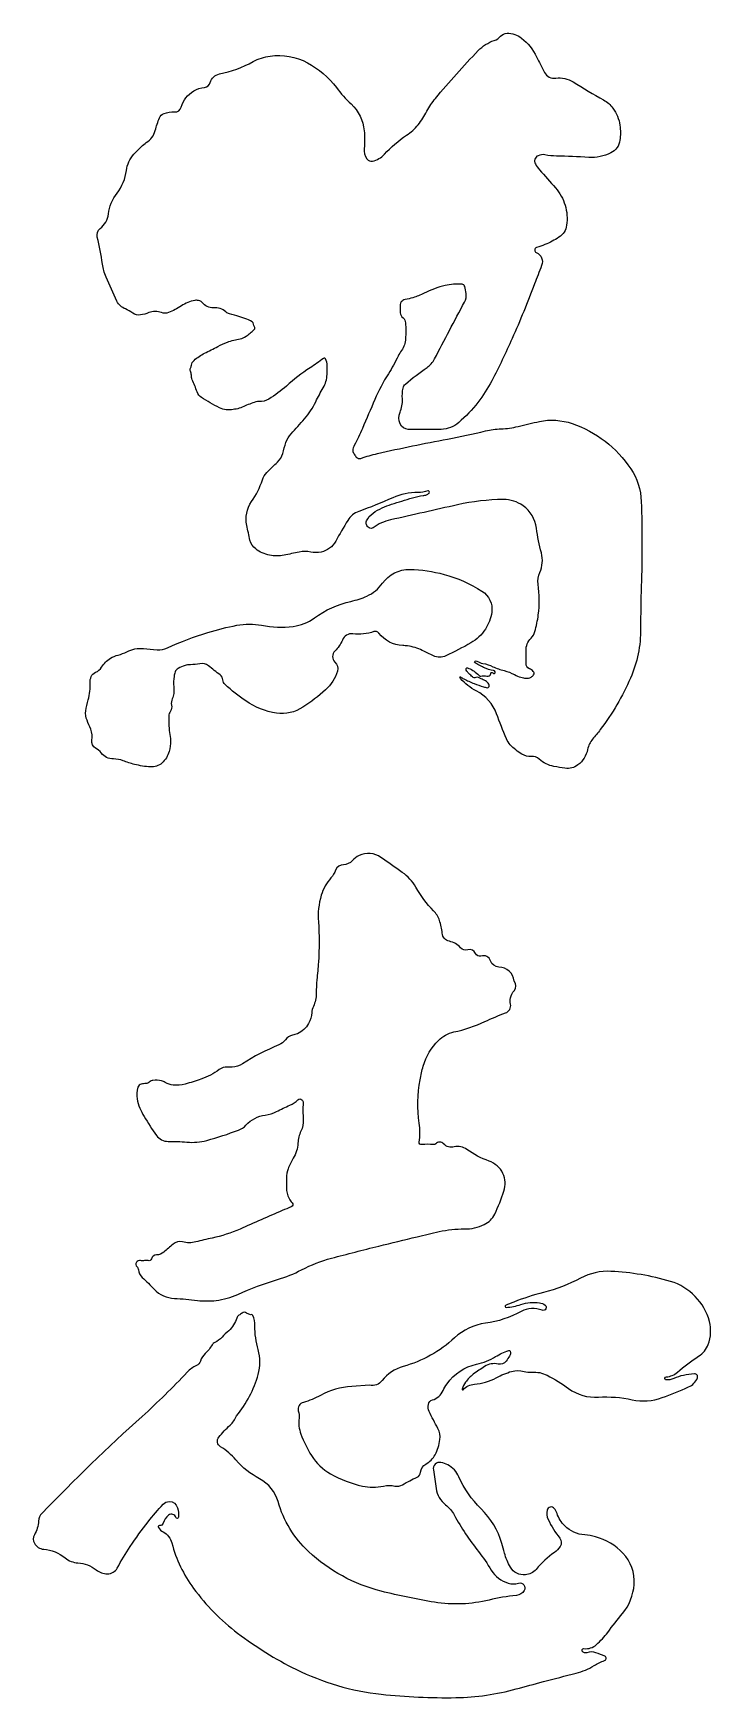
# Model space of a CAD drawing. Extents: x 2157 to 2659, y 857 to 1630.
# Drawn here: x 2493.3 to 2648, y 858.2 to 1238.7 of the extents above; entities that cross this region are included whole.
import ezdxf

# ---------------------------------------------------------------- set-up
doc = ezdxf.new("R2010")
doc.units = 0
doc.header["$MEASUREMENT"] = 0
doc.layers.add('描边', color=1, linetype='Continuous')

msp = doc.modelspace()

# ---------------------------------------------------------------- linework, layer by layer
at = {"layer": '描边'}
for points in [[(2537.57, 1174.76, 0.237556), (2534.9, 1175.91, -0.089055), (2533.4, 1176.09, -0.1478), (2532.16, 1176.92, 0.166638), (2531.05, 1177.61, 0.104377), (2530.23, 1177.62, 0.095813), (2527.15, 1176.38, -0.047482), (2524.19, 1174.84, -0.19503), (2522.62, 1174.84, 0.19503), (2519.72, 1174.84, -0.055743), (2517.82, 1174.3, -0.197425), (2516.04, 1174.72, 0.050378), (2514.36, 1175.67, -0.076936), (2513.25, 1176.38, -0.101081), (2512.44, 1177.45, -0.011061), (2509.96, 1182.98, -0.06608), (2509.14, 1185.94, 0.026724), (2507.96, 1192.1, -0.293622), (2508.62, 1194.05, 0.195793), (2510.49, 1197.39, -0.134531), (2512.46, 1202.13, 0.135614), (2514.6, 1207.33, -0.158747), (2516.33, 1211.05, -0.007698), (2518.03, 1212.8, -0.057773), (2519.15, 1213.7, 0.191136), (2521.19, 1216.47, -0.033425), (2522.16, 1219.38, -0.210255), (2523.2, 1220.37, -0.105009), (2525.57, 1220.71, 0.3545), (2527.13, 1221.81, -0.194106), (2530, 1225.52, -0.103362), (2532.44, 1226.34, 0.304318), (2533.77, 1227.47, -0.28092), (2535.85, 1229.41, 0.074013), (2543.55, 1232.22, -0.090054), (2547.42, 1233.5, -0.159742), (2555.95, 1231.96, -0.107616), (2562.57, 1226.28, 0.041419), (2565.91, 1222.55, -0.180611), (2568.91, 1216.43, -0.049089), (2568.91, 1212.38, 0.180661), (2569.55, 1209.97, 0.29903), (2570.81, 1209.48, 0.157844), (2573.52, 1211.03, -0.063119), (2578.61, 1215.4, 0.077567), (2581.23, 1217.77, 0.050566), (2583.24, 1220.86, -0.054261), (2585.2, 1223.82, -0.017714), (2594.96, 1234.74, -0.121437), (2598.61, 1237.06, 0.129914), (2600.07, 1238.02, -0.204858), (2601.53, 1238.7, -0.176592), (2604.86, 1237.6, -0.113745), (2608.27, 1233.35, 0.010138), (2610.11, 1229.73, 0.315037), (2612.67, 1228.44, -0.177156), (2616.63, 1227.59, 0.012754), (2623.6, 1223.46, -0.106279), (2625.72, 1221.59, -0.126532), (2627.32, 1217.66, -0.067194), (2627.32, 1214.23, -0.249089), (2625.24, 1211.34, -0.132749), (2620.18, 1210.33, 0.013478), (2612.86, 1210.63, -0.044223), (2610.17, 1210.91, 0.156569), (2608.62, 1210.72, 0.437328), (2608, 1208.83, 0.055593), (2608.95, 1207.5, -0.003582), (2612.62, 1203.35, -0.105938), (2614.8, 1199.41, -0.109197), (2615.15, 1194.8, -0.218109), (2613.4, 1192.06, -0.04402), (2610.2, 1190.38, -0.024885), (2608.28, 1189.69, 0.694049), (2608.21, 1188.6, -0.400883), (2609.44, 1185.61, 0.00324), (2607.81, 1181.39, -0.014157), (2602.7, 1168.89, -0.016567), (2598.04, 1159.24, -0.044226), (2594.87, 1154.32, -0.04808), (2590.5, 1149.69, -0.17651), (2586.51, 1148.14, -0.009917), (2578.99, 1148.14, -0.293842), (2577.09, 1149.42, -0.206758), (2577.09, 1152.06, 0.116467), (2577.63, 1155.1, -0.060306), (2577.79, 1157.58, -0.17326), (2578.32, 1158.49, -0.022093), (2583.26, 1162.3, 0.120434), (2584.97, 1164.24, -0.002766), (2591.83, 1177.24, 0.150627), (2592.21, 1179.2, 0.051946), (2591.86, 1180.84, 0.302189), (2591.26, 1181.32, 0.078286), (2587.39, 1181.03, 0.061358), (2582.59, 1179.26, -0.046596), (2580.04, 1178.24, -0.030928), (2578.25, 1177.83, 0.200165), (2577.39, 1177.29, 0.123251), (2577.16, 1176.69, 0.062489), (2577.16, 1174.78, 0.188299), (2577.78, 1173.64, -0.20555), (2578.36, 1172.49, -0.029201), (2578.36, 1168.88, -0.137653), (2577.43, 1166.19, 0.038781), (2576.69, 1164.92, -0.028401), (2574.43, 1160.86, 0.039645), (2571.33, 1154.97, 0.001276), (2568.51, 1148.36, -0.024373), (2566.65, 1144.49, 0.101778), (2566.3, 1143.34, 0.158977), (2566.4, 1142.88, 0.005188), (2566.89, 1142.08, 0.168451), (2567.59, 1141.52, 0.173778), (2568.18, 1141.52, -0.029838), (2571.95, 1142.62, -0.010613), (2587.96, 1145.92, 0.014762), (2596.62, 1147.79, -0.052293), (2600.17, 1148.27, 0.054309), (2604.06, 1148.83, -0.010809), (2608.92, 1149.95, -0.135004), (2616.38, 1149.49, -0.164484), (2629.78, 1139.16, -0.139613), (2632.19, 1131.67, -0.016635), (2632.19, 1112.28, 0.00942), (2632.05, 1102.64, -0.103578), (2629.72, 1091.28, -0.060678), (2622.83, 1079.51, -0.012351), (2621.09, 1077.34, 0.124951), (2619.94, 1074.97, -0.180641), (2617.72, 1071.44, -0.201595), (2614.77, 1070.67, -0.011141), (2612.26, 1071.09, -0.136992), (2608.88, 1072.76, 0.206681), (2607.05, 1073.37, -0.159131), (2604.92, 1073.88, -0.069415), (2602.27, 1076.05, -0.08645), (2601.41, 1077.39, -0.012938), (2599.15, 1083.12, 0.189654), (2594.52, 1088.36, -0.097114), (2590.92, 1091.19, -0.144958), (2590.78, 1091.48, -0.637169), (2590.91, 1091.56, 0.019108), (2591.67, 1091.12, 0.027179), (2594, 1090.04, 0.024179), (2596.16, 1089.3, 0.009033), (2596.98, 1089.08, 0.388193), (2597.44, 1089.33, 0.224463), (2597.37, 1089.92, 0.133721), (2596.58, 1090.66, 0.015476), (2595.61, 1091.15, 0.008919), (2595.04, 1091.4, 0.198956), (2594.42, 1091.4, -0.299852), (2593.63, 1091.55, -0.0072), (2592.89, 1092.29, -0.005638), (2592.33, 1092.88, -0.183798), (2592.17, 1093.27, -0.094753), (2592.21, 1093.48, -0.391916), (2592.48, 1093.61, -0.073313), (2593.71, 1093.05, -0.046768), (2594.83, 1092.17, -0.015303), (2595.15, 1091.84, 0.315255), (2595.58, 1091.75, -0.130933), (2596.07, 1091.82, 0.032349), (2597.2, 1091.75, 0.23175), (2597.68, 1091.99, 0.145249), (2597.8, 1092.31, -0.697426), (2598.31, 1092.45, 0.829972), (2598.83, 1092.71, 0.30927), (2598.47, 1093.02, -0.085644), (2596.19, 1093.68, -0.01482), (2595.03, 1094.29, -0.010163), (2594.26, 1094.74, -0.558169), (2594.26, 1095.16, -0.283558), (2594.67, 1095.16, 0.093458), (2596.02, 1094.64, -0.067372), (2598.32, 1093.89, 0.053575), (2600.87, 1092.99, -0.064586), (2603.23, 1092.09, 0.053111), (2604.71, 1091.48, 0.037332), (2605.82, 1091.25, 0.173145), (2607.05, 1091.51, 0.105138), (2607.61, 1092.05, 0.366936), (2607.52, 1092.83, 0.082901), (2606.64, 1093.43, -0.297938), (2605.87, 1094.66, 0.009006), (2605.87, 1097.53, -0.201697), (2607.02, 1100.42, 0.126415), (2607.89, 1101.91, 0.036296), (2608.68, 1105.75, 0.068594), (2608.63, 1112.72, -0.144034), (2609.02, 1115.43, 0.175228), (2609.38, 1119.89, -0.034051), (2608.25, 1125.55, 0.206405), (2605.2, 1130.68, 0.160246), (2600.71, 1132.11, 0.053247), (2590.23, 1130.9, 0.000382), (2574.94, 1127.45, 0.100757), (2570.93, 1125.65, -0.322771), (2570.01, 1125.65, -0.129007), (2569.42, 1126.37, -0.220038), (2569.42, 1127.2, -0.135796), (2570.96, 1129.02, -0.076013), (2575.17, 1131.03, 0.001448), (2579.92, 1132.49, -0.04378), (2582.37, 1133.02, 0.051603), (2583.16, 1133.2, 0.12737), (2583.74, 1133.59, 0.77817), (2583.42, 1134.07, -0.090474), (2581.23, 1133.72, 0.112179), (2575.42, 1132.52, -0.021267), (2567.66, 1129.37, 0.171615), (2565.18, 1127.35, 0.011158), (2562.4, 1122.57, -0.217108), (2559.08, 1120.11, -0.106287), (2556.69, 1120.11, 0.106287), (2554.06, 1120.11, -0.00219), (2550.6, 1119.38, -0.101861), (2547.32, 1119.38, -0.108785), (2544.13, 1120.8, -0.179824), (2542.83, 1122.79, -0.003454), (2542.09, 1126.19, -0.207195), (2543.19, 1131.63, 0.073716), (2545.65, 1136.58, -0.115179), (2546.69, 1138.3, -0.013201), (2549.12, 1140.66, 0.144471), (2550.3, 1142.64, -0.019238), (2551.04, 1145.15, -0.10338), (2552.22, 1147.13, 0.00623), (2555.26, 1150.54, 0.066228), (2557.85, 1154.46, -0.018469), (2559.55, 1157.67, 0.119453), (2560.44, 1160.68, 0.01494), (2560.48, 1162.75, 0.119547), (2560.1, 1164.27, 0.458899), (2559.65, 1164.37, -0.013593), (2556.55, 1162.2, 0.037168), (2551.16, 1158.06, -0.046262), (2547.14, 1155.08, -0.154973), (2544.88, 1154.53, 0.094616), (2544.16, 1154.44, 0.031742), (2541.39, 1153.36, -0.09271), (2538.61, 1152.65, -0.032571), (2537.37, 1152.65, -0.100507), (2535.85, 1153.07, -0.028242), (2531.75, 1155.43, -0.165512), (2530.75, 1156.71, 0.018425), (2529.66, 1159.5, -0.10414), (2529.44, 1160.55, 0.115819), (2529.23, 1161.45, -0.231933), (2529.23, 1162.13, 0.0762), (2529.44, 1162.79, -0.174043), (2530.06, 1163.93, -0.069672), (2532.47, 1165.55, 0.01298), (2535.47, 1167.1, -0.041468), (2537.67, 1168.08, -0.03667), (2540.6, 1168.87, 0.10055), (2541.92, 1169.42, 0.045744), (2543.8, 1170.95, 0.366844), (2543.86, 1171.59, -0.149075), (2543.66, 1172.21, 0.268599), (2543.34, 1172.73, 0.067069), (2539.86, 1174.08, -0.027571), (2537.57, 1174.76, 4.947789)], [(2531.38, 1094.56, -0.032763), (2529.21, 1094.35, 0.068847), (2527.99, 1094.15, 0.04279), (2526.44, 1093.51, 0.198082), (2525.74, 1092.69, 0.037859), (2525.49, 1091.67, 0.060769), (2525.4, 1089.31, -0.040279), (2525.4, 1087.75, -0.091713), (2525.08, 1086.57, 0.168849), (2524.91, 1085.1, -0.208471), (2524.65, 1083.72, 0.157102), (2524.3, 1082.55, -0.011976), (2524.3, 1080.92, 0.054664), (2524.48, 1078.81, -0.047867), (2524.66, 1076.99, -0.065482), (2524.35, 1074.51, -0.149139), (2522.71, 1071.86, -0.199047), (2520.09, 1070.97, -0.045328), (2516.44, 1071.55, -0.033151), (2513.86, 1072.38, 0.097127), (2511.65, 1072.8, -0.235118), (2508.85, 1074.16, 0.10675), (2507.56, 1075.26, -0.330589), (2506.7, 1077.07, 0.145041), (2506.47, 1079.59, 0.008032), (2505.61, 1081.65, -0.141127), (2505.33, 1083.77, -0.030287), (2505.87, 1086.32, 0.078857), (2506.32, 1090.24, -0.111024), (2506.56, 1091.62, -0.196316), (2507.57, 1092.62, 0.156222), (2508.93, 1093.79, -0.116613), (2510.96, 1095.81, -0.077733), (2512.73, 1096.56, 0.060253), (2514.71, 1097.31, -0.148304), (2518.49, 1098.03, 0.010558), (2521.6, 1097.77, 0.124924), (2523.97, 1098.21, -0.035574), (2533.22, 1101.72, -0.024468), (2539.83, 1103.36, -0.09717), (2545.48, 1103.36, 0.079842), (2552.69, 1103.11, 0.127265), (2557.54, 1105.04, -0.102904), (2565.88, 1108.83, 0.049202), (2569.54, 1110.04, 0.135897), (2573.1, 1112.96, -0.24978), (2579.34, 1116.12, -0.061478), (2587.14, 1114.99, -0.073725), (2595.79, 1111.19, -0.294968), (2598.04, 1106.35, -0.109643), (2596.59, 1102.46, -0.121117), (2593.26, 1099.32, -0.017546), (2587.58, 1096.37, -0.225786), (2584.74, 1096.37, -0.003445), (2582.19, 1097.61, 0.082409), (2578.79, 1098.64, 0.02446), (2577.74, 1098.72, -0.227256), (2572.26, 1101.56, 0.326722), (2571.13, 1101.9, -0.117613), (2566.34, 1101.4, 0.342943), (2563.92, 1099.98, -0.10475), (2562.23, 1097.45, 0.421004), (2562.23, 1094.95, -0.275482), (2562.78, 1092.89, -0.141467), (2560.09, 1088.6, -0.037096), (2554.93, 1084.63, -0.184004), (2548.88, 1083.29, -0.11516), (2541.87, 1086.05, -0.033344), (2537.13, 1089.81, -0.202128), (2536.63, 1090.89, 0.231242), (2536.04, 1092, -0.017398), (2533.34, 1094.1, 0.236907), (2531.38, 1094.56, 5.073807)], [(2603.19, 1022.02, 0.364966), (2599.67, 1025.21, -0.309863), (2597.77, 1026.62, 0.403102), (2595.56, 1027.75, -0.389237), (2594.33, 1028.34, 0.392898), (2592.6, 1029.16, -0.297297), (2590.9, 1029.63, 0.161845), (2588.37, 1031.11, -0.330575), (2586.72, 1032.97, 0.060189), (2586.11, 1035.89, 0.111876), (2584.77, 1038.08, -0.064036), (2580.7, 1043.49, 0.111106), (2577.62, 1046.87, -0.000349), (2572.73, 1050.3, 0.270002), (2567.77, 1050.72, 0.102347), (2566.17, 1049.52, -0.217873), (2564.2, 1048.63, 0.315023), (2562.39, 1047.39, -0.092473), (2561.32, 1045.62, 0.109869), (2559.11, 1041.65, 0.090842), (2558.45, 1035.56, -0.036731), (2558.45, 1026.37, -0.005199), (2558.11, 1022.31, 0.021834), (2557.96, 1019.18, -0.10421), (2557.31, 1016.22, 0.083944), (2556.94, 1014.8, -0.103348), (2556.19, 1012.31, -0.167409), (2553.65, 1009.99, -0.054638), (2552.54, 1009.65, 0.190467), (2550.92, 1008.62, -0.138484), (2549.4, 1007.42, 0.042838), (2541.1, 1003.12, -0.126352), (2538.78, 1002.37, -0.030367), (2537.69, 1002.37, 0.178961), (2535.79, 1001.8, -0.079001), (2531.64, 999.59, -0.016953), (2528.03, 998.48, -0.092064), (2525.31, 998.25, -0.10378), (2523.47, 998.84, 0.070897), (2522.61, 999.18, 0.081345), (2520.67, 999.32, 0.175912), (2519.89, 998.95, -0.192373), (2519.07, 998.6, 0.057716), (2517.99, 998.45, 0.24968), (2517.23, 997.74, 0.135079), (2517.05, 995.06, 0.086757), (2518.63, 991.07, 0.014328), (2521.46, 986.74, 0.251923), (2524.14, 985.37, -0.030785), (2528.42, 985.21, 0.091795), (2532.94, 985.59, 0.023339), (2540.21, 987.94, 0.119472), (2541.91, 989.09, -0.18146), (2546.33, 991.37, 0.094142), (2548.87, 992.17, -0.022257), (2551.95, 993.65, 0.096817), (2553.79, 994.9, -0.416699), (2554.68, 994.9, -0.209372), (2554.96, 994.18, 0.025519), (2554.99, 990.37, -0.125667), (2554.47, 987.71, 0.098976), (2553.79, 984.98, -0.127535), (2552.7, 981.5, 0.047692), (2551.53, 979.12, 0.100896), (2551.17, 976.98, -0.018837), (2551.17, 974.78, 0.131831), (2551.74, 972.31, 0.063656), (2552.45, 971.3, -0.527228), (2552.24, 970.38, 0.009027), (2550.19, 969.55, 0.002682), (2540.56, 965.33, -0.052012), (2534.18, 963.26, 0.010008), (2530.46, 962.39, -0.125626), (2527.4, 962.39, 0.244648), (2525.25, 961.89, 0.001601), (2523.15, 960.07, -0.174473), (2521.46, 959.42, 0.335139), (2520.31, 958.5, -0.424807), (2519.6, 958.1, 0.145038), (2518.7, 958.1, -0.145038), (2517.83, 958.1, 0.772667), (2517.01, 956.73, -0.16946), (2517.34, 956.03, 0.183395), (2518.23, 954.24, -0.016135), (2520.96, 951.55, 0.192704), (2525.56, 949.46, -0.018855), (2530.81, 949.01, 0.061408), (2535.07, 949.01, 0.074711), (2540.06, 950.4, -0.032663), (2549.12, 953.77, 0.048357), (2554.6, 956, -0.056171), (2561.43, 958.66, -0.003774), (2572.24, 961.44, -0.003047), (2581, 963.56, -0.001747), (2586.03, 964.73, -0.058726), (2591.79, 965.36, 0.114242), (2596.34, 966.36, 0.171607), (2598.72, 968.74, 0.032356), (2600.83, 974, 0.192449), (2600.57, 978.05, 0.200581), (2597.42, 980.87, -0.073897), (2592.36, 983.52, 0.222189), (2589.45, 984.09, -0.271697), (2587.05, 984.8, 0.432557), (2585.25, 984.8, -0.246212), (2584.75, 984.62, 0.074705), (2582.09, 984.62, -0.500642), (2581.48, 985.22, 0.068464), (2581.48, 989.5, -0.078273), (2581.68, 999.44, -0.025181), (2582.4, 1002.58, -0.128904), (2585.87, 1008.46, -0.143298), (2589.41, 1010.39, 0.05634), (2596.47, 1012.76, -0.021663), (2601.19, 1014.73, 0.372276), (2602.33, 1016.76, -0.103093), (2602.33, 1018.2, -0.130756), (2603.14, 1019.81, 0.364788), (2603.19, 1022.02, 2.85591)], [(2570.13, 929.61), (2566.06, 929.33, 0.118316), (2558.9, 927.28, -0.064028), (2555.03, 925.7, 0.177994), (2554.03, 925, 0.243237), (2553.87, 923.75, -0.121711), (2554.04, 922.09, 0.124881), (2554.45, 918.43, 0.05053), (2556.89, 913.53, 0.123939), (2561.23, 909.38, 0.073811), (2568.5, 906.57, 0.111136), (2573.33, 906.57, -0.111136), (2575.91, 906.57, 0.196544), (2577.68, 906.87, -0.035682), (2580.98, 908.6, 0.273227), (2581.8, 909.74, -0.248577), (2583, 911.58, 0.145703), (2585.11, 913.72, 0.09034), (2586.21, 917.19, 0.158686), (2585.73, 919.75, -0.017847), (2583.77, 923.64, -0.152285), (2583.57, 925.22, -0.284591), (2584.48, 926.25, 0.217422), (2586.94, 928.39, -0.046623), (2587.84, 929.96, -0.188682), (2594.59, 934.43, 0.08432), (2598.93, 936.17, -0.057953), (2601.91, 937.55, -0.397546), (2602.23, 937.4, -0.237827), (2602.12, 936.3, -0.020176), (2601.34, 935.15, -0.295017), (2599.5, 934.46, 0.200317), (2596.42, 933.91, 0.013575), (2593.82, 932.12, 0.088443), (2592.06, 930.29, 0.060013), (2591.27, 928.74, 0.828365), (2591.52, 928.6, -0.193862), (2594.07, 929.87, 0.102891), (2599.08, 931.34, -0.050041), (2602.59, 932.79, -0.146336), (2605.42, 932.79, 0.093742), (2607.24, 932.6, -0.141213), (2610.68, 931.91, -0.037815), (2615.61, 928.86, 0.174872), (2622.4, 926.89, -0.068556), (2630.12, 926.32, 0.140971), (2636.96, 926.8, 0.01569), (2643, 929.22, 0.19984), (2645.01, 931.31, 0.553406), (2644.32, 932.23, 0.031357), (2641.83, 931.87, 0.056498), (2639.61, 931.13, -0.13417), (2637.86, 930.84, -0.447279), (2637.58, 931.23, -0.335485), (2637.94, 931.54, 0.166989), (2640.45, 932.58, -0.039364), (2645.3, 936.24, 0.161311), (2647.49, 938.94, 0.156121), (2647.76, 944.18, 0.262231), (2638.87, 953.35, 0.060481), (2625.27, 955.65, 0.133813), (2618.34, 954.11, -0.059102), (2609.86, 950.84, 0.032795), (2603.06, 948.63, 0.009184), (2601.22, 947.85, 0.831637), (2601.32, 947.43, 0.068086), (2604.69, 948.07, -0.115692), (2608.94, 948.46, -0.124219), (2610.23, 947.94, -0.88203), (2609.57, 946.76, 0.223933), (2604.78, 946.48, -0.09175), (2596.6, 943.8, 0.155762), (2589.55, 940.46, -0.121953), (2577.8, 933.91, 0.165699), (2573.02, 930.68, -0.291267), (2570.13, 929.61, -24.303933)], [(2539.77, 922.59, 0.098869), (2544.71, 932.08, 0.142257), (2544.71, 937.76, -0.071235), (2543.94, 943.23, 0.091984), (2543.51, 945.58, 0.380066), (2543.14, 945.77, -0.124173), (2542.79, 945.77, -0.100462), (2542.05, 946.13, 0.335605), (2541.06, 946.13, -0.023183), (2540.3, 945.61, 0.18255), (2539.81, 944.97, -0.13664), (2537.98, 942.09, 0.018304), (2536.44, 940.59, -0.092529), (2534.8, 939.41, 0.149018), (2534.19, 938.86, -0.066158), (2532.62, 936.89, 0.120003), (2531.5, 935.14, -0.204736), (2530.6, 934.13, 0.095566), (2528.5, 932.61, -0.020286), (2518.21, 922.51, 0.016822), (2495.34, 900.37, 0.176568), (2494.53, 898.57, -0.111096), (2493.6, 895.43, 0.261511), (2493.6, 893.49, 0.24711), (2495.71, 892.13, -0.149299), (2500.6, 890.14, 0.157932), (2503.51, 889.01, -0.153617), (2507.72, 887.42, 0.164208), (2510.28, 886.51, 0.277567), (2512.5, 887.8, -0.019067), (2515.48, 892.75, -0.023107), (2519.57, 898.42, -0.017339), (2522.98, 902.42, -0.213116), (2524.41, 903.04, -0.334164), (2526.27, 901.62, -0.077319), (2526.52, 899.47, -0.836522), (2525.92, 899.39, 0.515607), (2524.25, 899.91, 0.161514), (2523, 898.09, -0.366939), (2522.17, 897.53, 0.649308), (2521.9, 897.07, 0.113818), (2523.01, 896.09, -0.205815), (2524.98, 893.56, 0.093953), (2529.95, 883.18, 0.071795), (2540, 872.95, 0.047695), (2553.33, 864.68, 0.088127), (2572.81, 858.98, 0.031515), (2589.86, 858.2, 0.062922), (2603.63, 860.19, -0.002626), (2609.84, 861.86, -0.003153), (2617.32, 863.79, 0.076888), (2621.42, 865.52, -0.054002), (2623.82, 866.66, 0.676245), (2623.86, 867.66, 0.023008), (2621.85, 868.46, 0.168742), (2619.77, 868.46, -0.337868), (2618.73, 868.81, -0.647759), (2619.1, 869.42, 0.2205), (2621.96, 870.32, 0.044047), (2624.52, 873.12, -0.00858), (2627.91, 877.4, 0.155637), (2630.57, 884.1, 0.210062), (2628.02, 891.22, 0.137908), (2621.77, 894.96, 0.046983), (2619.29, 895.39, -0.178223), (2614.72, 897.48, -0.116971), (2612.95, 900.33, 0.093187), (2612.32, 901.45, 0.614116), (2610.7, 901.08, 0.175316), (2610.92, 898.92, 0.054185), (2613.57, 894.68, -0.320669), (2613.66, 892.74, -0.094497), (2612.38, 891.4, 0.062013), (2608.17, 887.53, -0.198189), (2605.72, 886.27, -0.287048), (2602.33, 888.01, -0.069144), (2600.96, 891.26, 0.004094), (2600.35, 893.47, 0.13212), (2595.61, 901.37, -0.098758), (2590.54, 908.68, 0.171924), (2587.99, 911.43, 0.072984), (2586.45, 911.96, 0.525727), (2584.71, 910.25, -0.012024), (2585.36, 906.02, 0.198215), (2587.49, 902.28, -0.102635), (2589.47, 899.96, 0.04175), (2595, 891.61, -0.033011), (2597.94, 887.34, 0.193184), (2601.83, 884.37, 0.13631), (2604.16, 884.37, -0.672185), (2605.45, 882.69, -0.243339), (2603.66, 881.55, 0.037336), (2597.44, 880.51, -0.100361), (2584.97, 880.01, -0.021797), (2572.81, 882.53, -0.126938), (2556.2, 891.6, -0.136109), (2549.24, 903.01, 0.204468), (2545.03, 908.22, -0.094914), (2539.61, 912.56, 0.080668), (2536.1, 915.54, -0.456728), (2535.72, 917.76, -0.03334), (2538.27, 920.48, 0.10086), (2539.77, 922.59, 7.736299)]]:
    msp.add_lwpolyline(points, format="xyb", dxfattribs=at)

doc.saveas('drawing.dxf')
